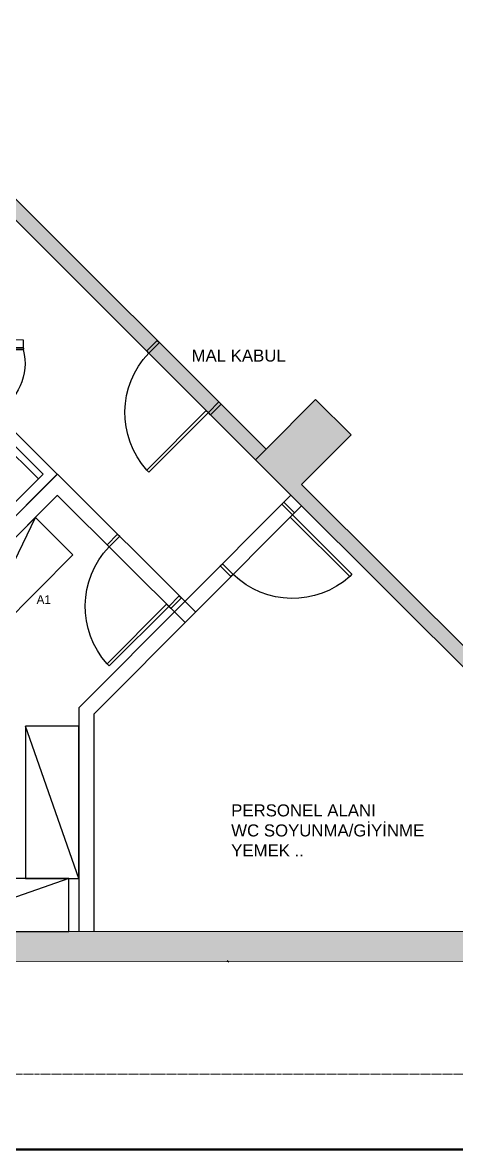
# Model space of a CAD drawing. Header units: millimetres. Extents: x 89237 to 96871, y -22823 to -19192.
# Drawn here: x 95293 to 95726, y -22694 to -21569 of the extents above; entities that cross this region are included whole.
import ezdxf
from ezdxf.enums import TextEntityAlignment as Align

# ---------------------------------------------------------------- set-up
doc = ezdxf.new("R2010")
doc.units = ezdxf.units.MM
doc.header["$LTSCALE"] = 5
doc.linetypes.add('LTYPE_5', pattern=[1.1, 0.8, -0.1, 0.1, -0.1])
doc.layers.add('AKS_CIZGILERI', color=7, linetype='LTYPE_5', lineweight=13, true_color=0xb20000)
doc.layers.add('TEFRIS_022', color=7, linetype='Continuous', lineweight=13, true_color=0xf50000)
for name, color, linetype in [('HG-001 Duvar', 6, 'Continuous'), ('HG-003 Kapı', 3, 'Continuous'), ('HG-034 Soğuk Oda', 1, 'Continuous')]:
    doc.layers.add(name, color=color, linetype=linetype)
doc.layers.add('KALEM0.45', color=32, linetype='Continuous', lineweight=50)
doc.styles.add('ROMANS', font='micross.ttf')
doc.styles.add('TAKSİM', font='GOTHIC.TTF', dxfattribs={"height": 20})

# ---------------------------------------------------------------- blocks, each defined once
blk = doc.blocks.new('A$C3F2E3A8E')
at = {"layer": 'HG-003 Kapı'}
for points in [[(84, 99), (84, 15), (87, 15), (87, 99)], [(3, 0), (3, 15), (0, 15), (0, 0)], [(90, 0), (90, 15), (87, 15), (87, 0)]]:
    blk.add_lwpolyline(points, close=True, dxfattribs=at)
blk.add_arc((88.8, 13.4), 85.8, 93.1791, 178.9041, dxfattribs=at)
blk = doc.blocks.new('A$C65F47983')
at = {"layer": 'HG-034 Soğuk Oda'}
for points in [[(0, 81), (15, 81), (15, 71), (0, 71)], [(120, 81), (105, 81), (105, 71), (120, 71)]]:
    blk.add_lwpolyline(points, close=True, dxfattribs=at)
at = {"layer": 'HG-034 Soğuk Oda', "color": 3, "linetype": 'ByBlock'}
for points in [[(12.8, 69.8, -0.39805), (12.9, 69.8), (16.2, 66.8), (14, 64.6), (11, 67.8, -0.39805), (11, 68)], [(13.9, 69.6, 0.617768), (14.4, 69.9), (14.5, 71), (11.3, 71), (11.4, 69.9, 0.617768), (11.9, 69.6, -0.364026)], [(11.5, 66.6), (11.4, 69.9, 0.617768), (11.9, 69.6, -0.364026), (13.9, 69.6, 0.617768), (14.4, 69.9), (14.3, 66.6, -0.39805), (14.2, 66.5), (11.6, 66.5, -0.39805)], [(79.5, 5.7, 0.491935), (80.9, 7.1), (18.7, 69.3, 0.499706), (17.3, 67.9)]]:
    blk.add_lwpolyline(points, format="xyb", close=True, dxfattribs=at)
blk.add_lwpolyline([(73.9, 0), (79.5, 5.7), (17.3, 67.9), (11.6, 62.2), (73.9, 0)], dxfattribs=at)
blk.add_circle((12.9, 67.9), 1, dxfattribs=at)
blk.add_circle((12.9, 67.9), 1, dxfattribs=at)
blk.add_arc((54.5, 53.5), 53.4, 299.6259, 19.0898, dxfattribs=at)

msp = doc.modelspace()

# ---------------------------------------------------------------- hatches: boundary and pattern name
at = {"true_color": 0xa0a0a0}
for points in [[(94805.1, -21286.4), (95525.8, -22005.3), (95536.4, -21994.7), (94815.7, -21275.7)], [(95571.8, -22030), (95561.2, -22040.6), (95998, -22476.4), (96019.2, -22476.4)]]:
    msp.add_hatch(color=253, dxfattribs=at).paths.add_polyline_path(points)
at = {"true_color": 0x575757}
for points in [[(95621.2, -21980.5), (95585.8, -21945.1), (95525.8, -22005.3), (95561.2, -22040.6)], [(96085.3, -22506.5), (96085.3, -22476.5), (94641.8, -22476.5), (94641.8, -22506.1)]]:
    msp.add_hatch(color=251, dxfattribs=at).paths.add_polyline_path(points)

# ---------------------------------------------------------------- linework, layer by layer
for p, q in [((95236.1, -22207.9), (95306, -22062.9)), ((95349.2, -22423.2), (95296.2, -22271.2)), ((95339.3, -22423.2), (95187.3, -22476.2)), ((95497.5, -22505), (95499.2, -22506.6))]:
    msp.add_line(p, q)
for points in [[(95179.6, -22154.1), (95308.9, -22024.5), (95271.3, -21987), (95142.1, -22116.7)], [(95236.1, -22207.9), (95343.5, -22100.3), (95306, -22062.9), (95198.6, -22170.5)], [(95349.2, -22423.2), (95349.2, -22271.2), (95296.2, -22271.2), (95296.2, -22423.2)], [(95339.3, -22423.2), (95187.3, -22423.2), (95187.3, -22476.2), (95339.3, -22476.2)]]:
    msp.add_lwpolyline(points, close=True)
at = {"layer": 'AKS_CIZGILERI'}
msp.add_lwpolyline([(93605.9, -22618.5), (96085.3, -22618.5)], dxfattribs=at)
at = {"layer": 'HG-001 Duvar'}
for p, q in [((95327.9, -22019.6), (95080.6, -22267.5)), ((95466, -22157.3), (95327.9, -22019.6)), ((95327.9, -22040.8), (95091.3, -22278.1)), ((95455.4, -22167.9), (95327.9, -22040.9)), ((95561.2, -22040.6), (95349.2, -22253.1)), ((95571.8, -22051.2), (95364.2, -22259.3)), ((95349.2, -22253.1), (95349.2, -22476.2)), ((95364.2, -22259.3), (95364.2, -22476.2))]:
    msp.add_line(p, q, dxfattribs=at)
at = {"layer": 'HG-034 Soğuk Oda'}
for points in [[(95148.7, -21841), (94901.5, -22088.9), (95080.6, -22267.5), (95327.8, -22019.6)], [(95148.7, -21855.2), (94915.7, -22088.9), (95080.6, -22253.4), (95313.7, -22019.6)]]:
    msp.add_lwpolyline(points, close=True, dxfattribs=at)
at = {"layer": 'KALEM0.45'}
msp.add_line((93577.6, -22693.7), (96871.1, -22693.7), dxfattribs=at)
at = {"layer": 'TEFRIS_022'}
for p, q in [((95536.4, -21994.7), (94815.7, -21275.7)), ((95525.8, -22005.3), (94805.1, -21286.4)), ((95536.4, -21994.7), (95585.8, -21945.1)), ((95585.8, -21945.1), (95621.2, -21980.5)), ((95621.2, -21980.5), (95571.8, -22030)), ((95525.8, -22005.3), (95536.4, -21994.7)), ((95561.2, -22040.6), (95525.8, -22005.3)), ((95571.8, -22030), (96019.2, -22476.4)), ((95998, -22476.4), (95561.2, -22040.6)), ((96070.8, -22476.4), (94641.8, -22476.1)), ((96019.2, -22506.4), (94641.8, -22506))]:
    msp.add_line(p, q, dxfattribs=at)

# ---------------------------------------------------------------- block references
at = {"layer": 'HG-001 Duvar', "xscale": -1, "rotation": 135.0025875732955}
msp.add_blockref('A$C65F47983', (95241.5, -21833.3), dxfattribs=at)
at = {"layer": 'HG-003 Kapı', "xscale": -1}
for p, rotation in [((95427.7, -21886.2), 135.0693485964393), ((95490.6, -22111.4), 225.0693485965864), ((95388.1, -22079.6), 135.0693485968075)]:
    msp.add_blockref('A$C3F2E3A8E', p, dxfattribs=dict(at, rotation=rotation))

# ---------------------------------------------------------------- texts
at = {"style": 'TAKSİM'}
msp.add_text('A1', height=8.64, dxfattribs=at).set_placement((95314.3, -22149.2), align=Align.CENTER)
at = {"char_height": 12, "width": 225.595, "attachment_point": 1, "style": 'ROMANS'}
for s, insert in [('{\\fMicrosoft Sans Serif|b0|i0|c162|p34;MAL KABUL}', (95461.9, -21895.4)), ('{\\fMicrosoft Sans Serif|b0|i0|c162|p34;PERSONEL ALANI \\PWC SOYUNMA/GİYİNME YEMEK ..}', (95501.5, -22349.3))]:
    msp.add_mtext(s, dxfattribs=dict(at, insert=insert))

doc.saveas('drawing.dxf')
